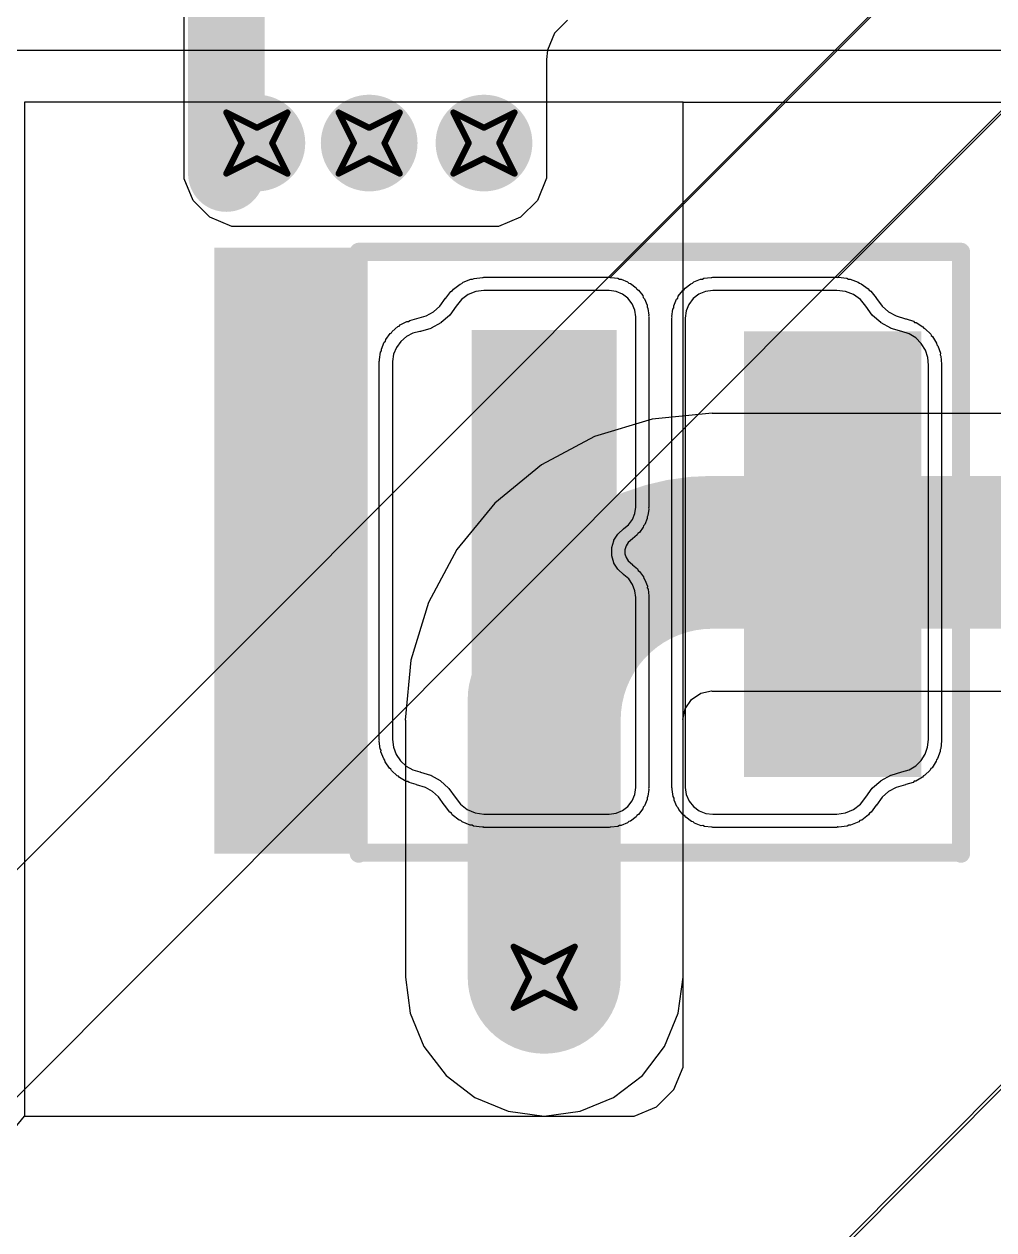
# Model space of a CAD drawing. Header units: inches. Extents: x 0 to 213, y 0 to 212.
# Drawn here: x 2.0688 to 2.3858, y 1.2032 to 1.5976 of the extents above; entities that cross this region are included whole.
import ezdxf

# ---------------------------------------------------------------- set-up
doc = ezdxf.new("R2010")
doc.units = ezdxf.units.IN
doc.header["$MEASUREMENT"] = 0
for name, color, linetype in [('Bottom Layer', 5, 'Continuous'), ('Bottom Solder', 6, 'Continuous'), ('Drill Drawing', 1, 'Continuous'), ('Top Layer', 1, 'Continuous'), ('Top Overlay', 2, 'Continuous'), ('Top Paste', 8, 'Continuous'), ('Top Solder', 216, 'Continuous'), ('Via Holes', 16, 'Continuous')]:
    doc.layers.add(name, color=color, linetype=linetype)

# ---------------------------------------------------------------- blocks, each defined once
blk = doc.blocks.new('5050_LED_51')
at = {"layer": 'Top Solder'}
blk.add_line((0.0156, -0.09023), (-210.62109, -211.48777), dxfattribs=at)
blk = doc.blocks.new('5050_LED_52')
at = {"layer": 'Top Solder'}
blk.add_line((0.0156, -0.09023), (-210.22739, -211.09407), dxfattribs=at)
blk = doc.blocks.new('5050_LED_53')
at = {"layer": 'Top Solder'}
for p in [(0.0156, -0.09023), (-0.05874, -0.09026)]:
    blk.add_line(p, (-210.62109, -211.09407), dxfattribs=at)
blk = doc.blocks.new('5050_LED_54')
at = {"layer": 'Top Layer'}
for points in [[(-0.08214, 0.06909), (-0.03214, 0.06909), (-0.03214, -0.06871), (-0.08214, -0.06871)], [(0.01746, 0.06871), (0.05683, 0.06871), (0.05683, -0.06909), (0.01746, -0.06909)]]:
    blk.add_hatch(color=1, dxfattribs=at).paths.add_polyline_path(points)
at = {"layer": 'Top Overlay'}
blk.add_hatch(color=2, dxfattribs=at).paths.add_polyline_path([(0.09776, -0.1), (0.145, -0.1), (0.145, 0.09818), (0.09776, 0.09818)])
at = {"layer": 'Top Paste'}
for points in [[(-0.08214, 0.06909), (-0.03214, 0.06909), (-0.03214, -0.06871), (-0.08214, -0.06871)], [(0.01746, 0.06871), (0.05683, 0.06871), (0.05683, -0.06909), (0.01746, -0.06909)]]:
    blk.add_hatch(color=8, dxfattribs=at).paths.add_polyline_path(points)
at = {"layer": 'Top Solder'}
for points in [[(-0.08614, 0.07309), (-0.02814, 0.07309), (-0.02814, -0.07271), (-0.08614, -0.07271)], [(0.01346, 0.07271), (0.06083, 0.07271), (0.06083, -0.07309), (0.01346, -0.07309)]]:
    blk.add_hatch(color=216, dxfattribs=at).paths.add_polyline_path(points)
at = {"layer": 'Top Layer'}
for p, q in [((-0.06399, 0.08376), (-0.06624, 0.08201)), ((-0.06135, 0.08486), (-0.06399, 0.08376)), ((-0.05853, 0.08524), (-0.06135, 0.08486)), ((-0.01798, 0.08524), (-0.05853, 0.08524)), ((-0.01568, 0.08499), (-0.01798, 0.08524)), ((-0.01351, 0.08415), (-0.01568, 0.08499)), ((-0.01166, 0.08279), (-0.01351, 0.08415)), ((0.01155, 0.08408), (0.00976, 0.08271)), ((0.01364, 0.08495), (0.01155, 0.08408)), ((0.01588, 0.08524), (0.01364, 0.08495)), ((0.05683, 0.08524), (0.01588, 0.08524)), ((0.05967, 0.08486), (0.05683, 0.08524)), ((0.0623, 0.08376), (0.05967, 0.08486)), ((0.06456, 0.08201), (0.0623, 0.08376)), ((-0.06797, 0.07973), (-0.07011, 0.0768)), ((-0.06624, 0.08201), (-0.06797, 0.07973)), ((-0.01021, 0.08098), (-0.01166, 0.08279)), ((-0.00927, 0.07887), (-0.01021, 0.08098)), ((0.00839, 0.08091), (0.00752, 0.07882)), ((0.00976, 0.08271), (0.00839, 0.08091)), ((0.06628, 0.07973), (0.06456, 0.08201)), ((0.06834, 0.07683), (0.06628, 0.07973)), ((-0.07022, 0.07668), (-0.0729, 0.07433)), ((-0.07019, 0.07668), (-0.07022, 0.07668)), ((-0.07017, 0.07673), (-0.07019, 0.07668)), ((-0.07011, 0.07677), (-0.07017, 0.07673)), ((-0.07011, 0.0768), (-0.07011, 0.07677)), ((-0.00891, 0.07658), (-0.00927, 0.07887)), ((-0.00891, -0.07696), (-0.00891, 0.07658)), ((0.00752, 0.07882), (0.00722, 0.07658)), ((0.00722, 0.07658), (0.00722, 0.01438)), ((0.06834, 0.0768), (0.06834, 0.07683)), ((0.06838, 0.07676), (0.06834, 0.0768)), ((0.06842, 0.07672), (0.06838, 0.07676)), ((0.06843, 0.07671), (0.06842, 0.07672)), ((0.071, 0.07438), (0.06843, 0.07671)), ((-0.07978, 0.07146), (-0.08214, 0.07072)), ((-0.07629, 0.07247), (-0.07978, 0.07146)), ((-0.07626, 0.07247), (-0.07629, 0.07247)), ((-0.07622, 0.0725), (-0.07626, 0.07247)), ((-0.07616, 0.07251), (-0.07622, 0.0725)), ((-0.07615, 0.07253), (-0.07616, 0.07251)), ((-0.07303, 0.07424), (-0.07615, 0.07253)), ((-0.07301, 0.07424), (-0.07303, 0.07424)), ((-0.07296, 0.07428), (-0.07301, 0.07424)), ((-0.0729, 0.07431), (-0.07296, 0.07428)), ((-0.0729, 0.07433), (-0.0729, 0.07431)), ((0.07101, 0.07435), (0.071, 0.07438)), ((0.07107, 0.07432), (0.07101, 0.07435)), ((0.07111, 0.07428), (0.07107, 0.07432)), ((0.07114, 0.07429), (0.07111, 0.07428)), ((0.07415, 0.07257), (0.07114, 0.07429)), ((0.07416, 0.07255), (0.07415, 0.07257)), ((0.07422, 0.07253), (0.07416, 0.07255)), ((0.07427, 0.0725), (0.07422, 0.07253)), ((0.0743, 0.07251), (0.07427, 0.0725)), ((0.07762, 0.07149), (0.0743, 0.07251)), ((0.0777, 0.07146), (0.07762, 0.07149)), ((0.07762, 0.07149), (0.07762, 0.07149)), ((0.07777, 0.07144), (0.0777, 0.07146)), ((0.08012, 0.07076), (0.07777, 0.07144)), ((0.07777, 0.07144), (0.07777, 0.07144)), ((-0.08604, 0.06772), (-0.08737, 0.06564)), ((-0.08428, 0.06945), (-0.08604, 0.06772)), ((-0.08214, 0.07072), (-0.08428, 0.06945)), ((0.08231, 0.06951), (0.08012, 0.07076)), ((0.08415, 0.0678), (0.08231, 0.06951)), ((0.08557, 0.0657), (0.08415, 0.0678)), ((-0.08819, 0.0633), (-0.08844, 0.06083)), ((-0.08737, 0.06564), (-0.08819, 0.0633)), ((0.08644, 0.06334), (0.08557, 0.0657)), ((0.08675, 0.06083), (0.08644, 0.06334)), ((-0.08844, 0.06083), (-0.08844, -0.06161)), ((0.08675, -0.06279), (0.08675, 0.06083)), ((0.00722, 0.01438), (0.00749, 0.0122)), ((0.00749, 0.0122), (0.00826, 0.01014)), ((0.00826, 0.01014), (0.0095, 0.00834)), ((0.0095, 0.00834), (0.01111, 0.00695)), ((0.01111, 0.00695), (0.01111, 0.00695)), ((0.01111, 0.00695), (0.01116, 0.0069)), ((0.01116, 0.0069), (0.01123, 0.00684)), ((0.01123, 0.00684), (0.01123, 0.00684)), ((0.01123, 0.00684), (0.01298, 0.00527)), ((0.01298, 0.00527), (0.013, 0.00527)), ((0.013, 0.00527), (0.01303, 0.00522)), ((0.01303, 0.00522), (0.01307, 0.00518)), ((0.01307, 0.00518), (0.01307, 0.00515)), ((0.01307, 0.00515), (0.01434, 0.00316)), ((0.01434, 0.00316), (0.01436, 0.00314)), ((0.01436, 0.00314), (0.01438, 0.00309)), ((0.01438, 0.00309), (0.0144, 0.00305)), ((0.0144, 0.00305), (0.01439, 0.00302)), ((0.01439, 0.00302), (0.01506, 0.00075)), ((0.01506, 0.00075), (0.01507, 0.00073)), ((0.01507, 0.00073), (0.01507, 0.00067)), ((0.01507, 0.00067), (0.01508, 0.00062)), ((0.01508, 0.00062), (0.01507, 0.0006)), ((0.01507, 0.0006), (0.01507, -0.00176)), ((0.01506, -0.00192), (0.01439, -0.00418)), ((0.01507, -0.0019), (0.01506, -0.00192)), ((0.01507, -0.00176), (0.01508, -0.00179)), ((0.01508, -0.00179), (0.01507, -0.00184)), ((0.01507, -0.00184), (0.01507, -0.0019)), ((0.01298, -0.00644), (0.01123, -0.00801)), ((0.013, -0.00643), (0.01298, -0.00644)), ((0.01303, -0.00639), (0.013, -0.00643)), ((0.01307, -0.00635), (0.01303, -0.00639)), ((0.01434, -0.00432), (0.01307, -0.00632)), ((0.01307, -0.00632), (0.01307, -0.00635)), ((0.01436, -0.00431), (0.01434, -0.00432)), ((0.01438, -0.00426), (0.01436, -0.00431)), ((0.0144, -0.00421), (0.01438, -0.00426)), ((0.01439, -0.00418), (0.0144, -0.00421)), ((0.0083, -0.01111), (0.00751, -0.01307)), ((0.00954, -0.00941), (0.0083, -0.01111)), ((0.0111, -0.00812), (0.00954, -0.00941)), ((0.01111, -0.00812), (0.0111, -0.00812)), ((0.01116, -0.00806), (0.01111, -0.00812)), ((0.01123, -0.00801), (0.01116, -0.00806)), ((0.01123, -0.00801), (0.01123, -0.00801)), ((0.00751, -0.01307), (0.00722, -0.01515)), ((0.00722, -0.01515), (0.00722, -0.07736)), ((-0.08844, -0.06161), (-0.08823, -0.06413)), ((0.08636, -0.06517), (0.08675, -0.06279)), ((-0.08823, -0.06413), (-0.08744, -0.06654)), ((-0.08744, -0.06654), (-0.08611, -0.06869)), ((0.08543, -0.0674), (0.08636, -0.06517)), ((-0.08611, -0.06869), (-0.08433, -0.07049)), ((-0.08433, -0.07049), (-0.08218, -0.07183)), ((0.08005, -0.07204), (0.08218, -0.07093)), ((0.08218, -0.07093), (0.08402, -0.06936)), ((0.08402, -0.06936), (0.08543, -0.0674)), ((-0.08218, -0.07183), (-0.07978, -0.07263)), ((-0.07978, -0.07263), (-0.07629, -0.07364)), ((-0.07629, -0.07364), (-0.07626, -0.07363)), ((-0.07626, -0.07363), (-0.07622, -0.07366)), ((-0.07622, -0.07366), (-0.07616, -0.07368)), ((-0.07616, -0.07368), (-0.07615, -0.0737)), ((-0.07615, -0.0737), (-0.07303, -0.07541)), ((0.07093, -0.07541), (0.07405, -0.0737)), ((0.07405, -0.0737), (0.07408, -0.07368)), ((0.07408, -0.07368), (0.07412, -0.07366)), ((0.07412, -0.07366), (0.07419, -0.07363)), ((0.07419, -0.07363), (0.0742, -0.07364)), ((0.0742, -0.07364), (0.07762, -0.07265)), ((0.07762, -0.07265), (0.0777, -0.07263)), ((0.07762, -0.07265), (0.07762, -0.07265)), ((0.0777, -0.07263), (0.07777, -0.07261)), ((0.07777, -0.07261), (0.08005, -0.07204)), ((0.07777, -0.07261), (0.07777, -0.07261)), ((-0.07303, -0.07541), (-0.07301, -0.07541)), ((-0.07301, -0.07541), (-0.07296, -0.07545)), ((-0.07296, -0.07545), (-0.0729, -0.07548)), ((-0.0729, -0.07548), (-0.0729, -0.0755)), ((-0.0729, -0.0755), (-0.07022, -0.07785)), ((-0.07022, -0.07785), (-0.07019, -0.07785)), ((-0.07019, -0.07785), (-0.07017, -0.0779)), ((-0.07017, -0.0779), (-0.07011, -0.07794)), ((-0.07011, -0.07794), (-0.07011, -0.07796)), ((-0.07011, -0.07796), (-0.06797, -0.0809)), ((-0.00923, -0.07931), (-0.00891, -0.07696)), ((0.00722, -0.07736), (0.00752, -0.0796)), ((0.06588, -0.0809), (0.06803, -0.07796)), ((0.06803, -0.07794), (0.06807, -0.0779)), ((0.06803, -0.07796), (0.06803, -0.07794)), ((0.06807, -0.0779), (0.06811, -0.07785)), ((0.06811, -0.07785), (0.06814, -0.07785)), ((0.06814, -0.07785), (0.07082, -0.0755)), ((0.07082, -0.07548), (0.07087, -0.07545)), ((0.07082, -0.0755), (0.07082, -0.07548)), ((0.07087, -0.07545), (0.07092, -0.07541)), ((0.07092, -0.07541), (0.07093, -0.07541)), ((-0.06797, -0.0809), (-0.0662, -0.08308)), ((-0.01157, -0.08336), (-0.01013, -0.08149)), ((-0.01013, -0.08149), (-0.00923, -0.07931)), ((0.00752, -0.0796), (0.00839, -0.08169)), ((0.00839, -0.08169), (0.00976, -0.08348)), ((0.06421, -0.08304), (0.06588, -0.0809)), ((-0.0662, -0.08308), (-0.06394, -0.08473)), ((-0.06394, -0.08473), (-0.06132, -0.08573)), ((-0.06132, -0.08573), (-0.05853, -0.08602)), ((-0.05853, -0.08602), (-0.05853, -0.08602)), ((-0.05853, -0.08602), (-0.01798, -0.08602)), ((-0.01798, -0.08602), (-0.01562, -0.08571)), ((-0.01562, -0.08571), (-0.01345, -0.0848)), ((-0.01345, -0.0848), (-0.01157, -0.08336)), ((0.00976, -0.08348), (0.01155, -0.08486)), ((0.01155, -0.08486), (0.01364, -0.08572)), ((0.01364, -0.08572), (0.01588, -0.08602)), ((0.01588, -0.08602), (0.01588, -0.08602)), ((0.01588, -0.08602), (0.05683, -0.08602)), ((0.05683, -0.08602), (0.05953, -0.08569)), ((0.05953, -0.08569), (0.06205, -0.08468)), ((0.06205, -0.08468), (0.06421, -0.08304))]:
    blk.add_line(p, q, dxfattribs=at)
at = {"layer": 'Top Overlay'}
for points in [[(-0.10057, 0.09818, 0.00296, 0.00296, 1), (-0.09761, 0.09818, 0.00296, 0.00296, 1)], [(-0.10026, 0.09786, 0.00296, 0.00296, 1), (-0.0973, 0.09786, 0.00296, 0.00296, 1)], [(0.09596, 0.09786, 0.00296, 0.00296, 1), (0.09892, 0.09786, 0.00296, 0.00296, 1)], [(0.09628, 0.09818, 0.00296, 0.00296, 1), (0.09924, 0.09818, 0.00296, 0.00296, 1)], [(-0.10057, -0.09867, 0.00296, 0.00296, 1), (-0.09761, -0.09867, 0.00296, 0.00296, 1)], [(-0.10057, -0.09867, 0.00296, 0.00296, 1), (-0.09761, -0.09867, 0.00296, 0.00296, 1)], [(0.09628, -0.09867, 0.00296, 0.00296, 1), (0.09924, -0.09867, 0.00296, 0.00296, 1)], [(0.09628, -0.09867, 0.00296, 0.00296, 1), (0.09924, -0.09867, 0.00296, 0.00296, 1)]]:
    blk.add_lwpolyline(points, format="xyseb", close=True, dxfattribs=at)
for points in [[(-0.09909, 0.09818, 0.00591, 0.00591, 0), (-0.09909, -0.09867, 0.00591, 0.00591, 0)], [(0.09744, 0.09786, 0.00591, 0.00591, 0), (-0.09878, 0.09786, 0.00591, 0.00591, 0)], [(0.09776, 0.09818, 0.00591, 0.00591, 0), (0.09776, -0.09867, 0.00591, 0.00591, 0)], [(0.09776, -0.09867, 0.00591, 0.00591, 0), (-0.09909, -0.09867, 0.00591, 0.00591, 0)]]:
    blk.add_lwpolyline(points, format="xyseb", dxfattribs=at)
at = {"layer": 'Top Solder'}
for p, q in [((-0.0689, 0.08543), (-0.06665, 0.08718)), ((-0.06665, 0.08718), (-0.06608, 0.08734)), ((-0.06608, 0.08734), (-0.06566, 0.08776)), ((-0.06566, 0.08776), (-0.06302, 0.08886)), ((-0.06302, 0.08886), (-0.06244, 0.08886)), ((-0.06244, 0.08886), (-0.06193, 0.08915)), ((-0.06193, 0.08915), (-0.0591, 0.08953)), ((-0.0591, 0.08953), (-0.05881, 0.08945)), ((-0.05881, 0.08945), (-0.05853, 0.08957)), ((-0.05853, 0.08957), (-0.01798, 0.08957)), ((-0.01798, 0.08957), (-0.01775, 0.08947)), ((-0.01775, 0.08947), (-0.01751, 0.08954)), ((-0.01751, 0.08954), (-0.01521, 0.08929)), ((-0.01521, 0.08929), (-0.01469, 0.08901)), ((-0.01469, 0.08901), (-0.01411, 0.08903)), ((-0.01411, 0.08903), (-0.01195, 0.08819)), ((-0.01195, 0.08819), (-0.01153, 0.08778)), ((-0.01153, 0.08778), (-0.01096, 0.08765)), ((-0.01096, 0.08765), (-0.0091, 0.08629)), ((0.00713, 0.08615), (0.00892, 0.08752)), ((0.00892, 0.08752), (0.00948, 0.08767)), ((0.00948, 0.08767), (0.00989, 0.08808)), ((0.00989, 0.08808), (0.01198, 0.08895)), ((0.01198, 0.08895), (0.01257, 0.08895)), ((0.01257, 0.08895), (0.01309, 0.08924)), ((0.01309, 0.08924), (0.01533, 0.08953)), ((0.01533, 0.08953), (0.01561, 0.08946)), ((0.01561, 0.08946), (0.01588, 0.08957)), ((0.01588, 0.08957), (0.05683, 0.08957)), ((0.05683, 0.08957), (0.05712, 0.08945)), ((0.05712, 0.08945), (0.05741, 0.08953)), ((0.05741, 0.08953), (0.06024, 0.08915)), ((0.06024, 0.08915), (0.06075, 0.08886)), ((0.06075, 0.08886), (0.06134, 0.08885)), ((0.06134, 0.08885), (0.06397, 0.08775)), ((0.06397, 0.08775), (0.06438, 0.08734)), ((0.06438, 0.08734), (0.06495, 0.08718)), ((0.06495, 0.08718), (0.06721, 0.08543)), ((-0.07142, 0.08235), (-0.06969, 0.08463)), ((-0.06969, 0.08463), (-0.06919, 0.08492)), ((-0.06919, 0.08492), (-0.0689, 0.08543)), ((-0.0091, 0.08629), (-0.00879, 0.08578)), ((-0.00879, 0.08578), (-0.00828, 0.0855)), ((-0.00828, 0.0855), (-0.00683, 0.08369)), ((-0.00683, 0.08369), (-0.00667, 0.08314)), ((-0.00667, 0.08314), (-0.00625, 0.08274)), ((0.00438, 0.08256), (0.0048, 0.08298)), ((0.0048, 0.08298), (0.00495, 0.08354)), ((0.00495, 0.08354), (0.00633, 0.08534)), ((0.00633, 0.08534), (0.00684, 0.08564)), ((0.00684, 0.08564), (0.00713, 0.08615)), ((0.06721, 0.08543), (0.0675, 0.08492)), ((0.0675, 0.08492), (0.068, 0.08463)), ((0.068, 0.08463), (0.06973, 0.08235)), ((-0.07545, 0.07785), (-0.07338, 0.07967)), ((-0.07338, 0.07967), (-0.07147, 0.08228)), ((-0.07147, 0.08228), (-0.07143, 0.08231)), ((-0.07143, 0.08231), (-0.07142, 0.08235)), ((-0.00625, 0.08274), (-0.00531, 0.08063)), ((-0.00531, 0.08063), (-0.00529, 0.08003)), ((-0.00529, 0.08003), (-0.00499, 0.07952)), ((-0.00499, 0.07952), (-0.00464, 0.07723)), ((0.00293, 0.07715), (0.00323, 0.07939)), ((0.00323, 0.07939), (0.00352, 0.07989)), ((0.00352, 0.08047), (0.00438, 0.08256)), ((0.00352, 0.07989), (0.00352, 0.08047)), ((0.06973, 0.08235), (0.06975, 0.08227)), ((0.06975, 0.08227), (0.06982, 0.08223)), ((0.06982, 0.08223), (0.07165, 0.07964)), ((0.07165, 0.07964), (0.07361, 0.07786)), ((-0.08344, 0.07485), (-0.08108, 0.07559)), ((-0.08108, 0.07559), (-0.08103, 0.07559)), ((-0.08103, 0.07559), (-0.08099, 0.07562)), ((-0.08099, 0.07562), (-0.07788, 0.07652)), ((-0.07788, 0.07652), (-0.07545, 0.07785)), ((-0.00464, 0.07723), (-0.00472, 0.0769)), ((-0.00472, 0.0769), (-0.00459, 0.07658)), ((-0.00459, 0.07658), (-0.00459, -0.07696)), ((0.0029, 0.07658), (0.00301, 0.07686)), ((0.0029, 0.01438), (0.0029, 0.07658)), ((0.00301, 0.07686), (0.00293, 0.07715)), ((0.07361, 0.07786), (0.07594, 0.07654)), ((0.07594, 0.07654), (0.0789, 0.07563)), ((0.0789, 0.07563), (0.07891, 0.07562)), ((0.07891, 0.07562), (0.07896, 0.0756)), ((0.07896, 0.0756), (0.07897, 0.0756)), ((0.07897, 0.0756), (0.07898, 0.0756)), ((0.07898, 0.0756), (0.08132, 0.07492)), ((-0.08907, 0.07082), (-0.0873, 0.07255)), ((-0.0873, 0.07255), (-0.08681, 0.07274)), ((-0.08681, 0.07274), (-0.08649, 0.07317)), ((-0.08649, 0.07317), (-0.08436, 0.07444)), ((-0.08436, 0.07444), (-0.08384, 0.07451)), ((-0.08384, 0.07451), (-0.08344, 0.07485)), ((0.08132, 0.07492), (0.08173, 0.07459)), ((0.08173, 0.07459), (0.08225, 0.07452)), ((0.08225, 0.07452), (0.08445, 0.07327)), ((0.08445, 0.07327), (0.08477, 0.07286)), ((0.08477, 0.07286), (0.08526, 0.07268)), ((0.08526, 0.07268), (0.0871, 0.07097)), ((-0.09228, 0.06473), (-0.09146, 0.06707)), ((-0.09146, 0.06707), (-0.09111, 0.06746)), ((-0.09111, 0.06746), (-0.09102, 0.06797)), ((-0.09102, 0.06797), (-0.08969, 0.07005)), ((-0.08969, 0.07005), (-0.08927, 0.07035)), ((-0.08927, 0.07035), (-0.08907, 0.07082)), ((0.0871, 0.07097), (0.08732, 0.0705)), ((0.08732, 0.0705), (0.08775, 0.07021)), ((0.08775, 0.07021), (0.08916, 0.06811)), ((0.08916, 0.06811), (0.08926, 0.0676)), ((0.08926, 0.0676), (0.08962, 0.06721)), ((0.08962, 0.06721), (0.0905, 0.06485)), ((-0.09275, 0.06127), (-0.0925, 0.06374)), ((-0.0925, 0.06374), (-0.09225, 0.0642)), ((-0.09225, 0.0642), (-0.09228, 0.06473)), ((0.0905, 0.06485), (0.09048, 0.06433)), ((0.09048, 0.06433), (0.09074, 0.06387)), ((0.09074, 0.06387), (0.09105, 0.06136)), ((-0.09277, 0.06083), (-0.09269, 0.06104)), ((-0.09277, -0.06161), (-0.09277, 0.06083)), ((-0.09269, 0.06104), (-0.09275, 0.06127)), ((0.09105, 0.06136), (0.09098, 0.06109)), ((0.09098, 0.06109), (0.09108, 0.06083)), ((0.09108, 0.06083), (0.09108, -0.06279)), ((0.003, 0.01413), (0.0029, 0.01438)), ((0.00293, 0.01387), (0.003, 0.01413)), ((0.00319, 0.01169), (0.00293, 0.01387)), ((0.00345, 0.01122), (0.00319, 0.01169)), ((0.00343, 0.01068), (0.00345, 0.01122)), ((0.0042, 0.00862), (0.00343, 0.01068)), ((0.00458, 0.00822), (0.0042, 0.00862)), ((0.0047, 0.00767), (0.00458, 0.00822)), ((0.00595, 0.00587), (0.0047, 0.00767)), ((0.00642, 0.00557), (0.00595, 0.00587)), ((0.00667, 0.00507), (0.00642, 0.00557)), ((0.00827, 0.00368), (0.00667, 0.00507)), ((0.00831, 0.00367), (0.00827, 0.00368)), ((0.00833, 0.00362), (0.00831, 0.00367)), ((0.00969, 0.0024), (0.00833, 0.00362)), ((0.01038, 0.00131), (0.00969, 0.0024)), ((0.01075, 0.00006), (0.01038, 0.00131)), ((0.01075, -0.00123), (0.01075, 0.00006)), ((0.00833, -0.00479), (0.00969, -0.00357)), ((0.00969, -0.00357), (0.01038, -0.00247)), ((0.01038, -0.00247), (0.01075, -0.00123)), ((0.00481, -0.00856), (0.00605, -0.00686)), ((0.00605, -0.00686), (0.00652, -0.00657)), ((0.00652, -0.00657), (0.00678, -0.00608)), ((0.00678, -0.00608), (0.00833, -0.00479)), ((0.00833, -0.00479), (0.00833, -0.00479)), ((0.00833, -0.00479), (0.00833, -0.00479)), ((0.0035, -0.01145), (0.00429, -0.00949)), ((0.0035, -0.012), (0.0035, -0.01145)), ((0.00429, -0.00949), (0.00468, -0.0091)), ((0.00468, -0.0091), (0.00481, -0.00856)), ((0.0029, -0.01515), (0.00302, -0.01486)), ((0.0029, -0.07736), (0.0029, -0.01515)), ((0.00294, -0.01455), (0.00323, -0.01247)), ((0.00302, -0.01486), (0.00294, -0.01455)), ((0.00323, -0.01247), (0.0035, -0.012)), ((-0.0927, -0.06179), (-0.09277, -0.06161)), ((-0.09276, -0.06197), (-0.0927, -0.06179)), ((-0.09255, -0.06449), (-0.09276, -0.06197)), ((0.09108, -0.06279), (0.09094, -0.06313)), ((-0.09231, -0.06496), (-0.09255, -0.06449)), ((-0.09235, -0.06548), (-0.09231, -0.06496)), ((-0.09156, -0.06789), (-0.09235, -0.06548)), ((0.09036, -0.06684), (0.08943, -0.06907)), ((0.09064, -0.06587), (0.09036, -0.06631)), ((0.09036, -0.06631), (0.09036, -0.06684)), ((0.09103, -0.06349), (0.09064, -0.06587)), ((0.09094, -0.06313), (0.09103, -0.06349)), ((-0.09121, -0.06829), (-0.09156, -0.06789)), ((-0.09113, -0.06882), (-0.09121, -0.06829)), ((-0.0898, -0.07097), (-0.09113, -0.06882)), ((-0.08939, -0.07126), (-0.0898, -0.07097)), ((0.08894, -0.06994), (0.08752, -0.0719)), ((0.08906, -0.06943), (0.08894, -0.06994)), ((0.08943, -0.06907), (0.08906, -0.06943)), ((-0.08919, -0.07173), (-0.08939, -0.07126)), ((-0.08741, -0.07353), (-0.08919, -0.07173)), ((-0.08693, -0.07374), (-0.08741, -0.07353)), ((-0.08663, -0.07416), (-0.08693, -0.07374)), ((-0.08448, -0.0755), (-0.08663, -0.07416)), ((0.08418, -0.07477), (0.08204, -0.07588)), ((0.08451, -0.07438), (0.08418, -0.07477)), ((0.085, -0.07422), (0.08451, -0.07438)), ((0.08683, -0.07265), (0.085, -0.07422)), ((0.08707, -0.07218), (0.08683, -0.07265)), ((0.08752, -0.0719), (0.08707, -0.07218)), ((-0.08395, -0.07559), (-0.08448, -0.0755)), ((-0.08355, -0.07594), (-0.08395, -0.07559)), ((-0.08115, -0.07674), (-0.08355, -0.07594)), ((-0.08106, -0.07673), (-0.08115, -0.07674)), ((-0.08099, -0.07679), (-0.08106, -0.07673)), ((-0.07788, -0.07769), (-0.08099, -0.07679)), ((-0.07545, -0.07902), (-0.07788, -0.07769)), ((-0.00462, -0.07753), (-0.00493, -0.07988)), ((-0.00459, -0.07696), (-0.0047, -0.07724)), ((-0.0047, -0.07724), (-0.00462, -0.07753)), ((0.00301, -0.07764), (0.0029, -0.07736)), ((0.00293, -0.07793), (0.00301, -0.07764)), ((0.00323, -0.08017), (0.00293, -0.07793)), ((0.07578, -0.07769), (0.07339, -0.079)), ((0.07882, -0.07681), (0.07578, -0.07769)), ((0.07883, -0.07681), (0.07882, -0.07681)), ((0.0811, -0.07624), (0.07883, -0.07681)), ((0.07883, -0.07681), (0.07883, -0.07681)), ((0.07883, -0.07681), (0.07883, -0.07681)), ((0.07883, -0.07681), (0.07883, -0.07681)), ((0.08152, -0.07593), (0.0811, -0.07624)), ((0.08204, -0.07588), (0.08152, -0.07593)), ((-0.07336, -0.08086), (-0.07545, -0.07902)), ((-0.07148, -0.08345), (-0.07336, -0.08086)), ((-0.00522, -0.08096), (-0.00612, -0.08314)), ((-0.00493, -0.07988), (-0.00522, -0.08038)), ((-0.00522, -0.08038), (-0.00522, -0.08096)), ((0.00352, -0.08067), (0.00323, -0.08017)), ((0.00352, -0.08125), (0.00352, -0.08067)), ((0.00438, -0.08334), (0.00352, -0.08125)), ((0.07129, -0.08084), (0.06938, -0.08346)), ((0.07339, -0.079), (0.07129, -0.08084)), ((-0.07137, -0.08351), (-0.07148, -0.08345)), ((-0.07134, -0.08363), (-0.07137, -0.08351)), ((-0.06957, -0.08581), (-0.07134, -0.08363)), ((-0.06905, -0.08609), (-0.06957, -0.08581)), ((-0.06875, -0.08658), (-0.06905, -0.08609)), ((-0.06648, -0.08823), (-0.06875, -0.08658)), ((-0.00864, -0.08629), (-0.00893, -0.0868)), ((-0.00813, -0.086), (-0.00864, -0.08629)), ((-0.00669, -0.08413), (-0.00813, -0.086)), ((-0.00654, -0.08356), (-0.00669, -0.08413)), ((-0.00612, -0.08314), (-0.00654, -0.08356)), ((0.0048, -0.08376), (0.00438, -0.08334)), ((0.00496, -0.08433), (0.0048, -0.08376)), ((0.00634, -0.08612), (0.00496, -0.08433)), ((0.00683, -0.08641), (0.00634, -0.08612)), ((0.00712, -0.08691), (0.00683, -0.08641)), ((0.06683, -0.08649), (0.06466, -0.08813)), ((0.06712, -0.08599), (0.06683, -0.08649)), ((0.06763, -0.0857), (0.06712, -0.08599)), ((0.0693, -0.08356), (0.06763, -0.0857)), ((0.06932, -0.08349), (0.0693, -0.08356)), ((0.06938, -0.08346), (0.06932, -0.08349)), ((0.0156, -0.09023), (-210.22739, -210.70036)), ((-0.05874, -0.09026), (-210.22739, -210.70036)), ((-0.06591, -0.08837), (-0.06648, -0.08823)), ((-0.06548, -0.08878), (-0.06591, -0.08837)), ((-0.06286, -0.08977), (-0.06548, -0.08878)), ((-0.06228, -0.08976), (-0.06286, -0.08977)), ((-0.06176, -0.09004), (-0.06228, -0.08976)), ((-0.05897, -0.09033), (-0.06176, -0.09004)), ((-0.05874, -0.09026), (-0.05897, -0.09033)), ((-0.05853, -0.09035), (-0.05874, -0.09026)), ((-0.01798, -0.09035), (-0.05853, -0.09035)), ((-0.0177, -0.09023), (-0.01798, -0.09035)), ((-0.01741, -0.09031), (-0.0177, -0.09023)), ((-0.01506, -0.09), (-0.01741, -0.09031)), ((-0.01455, -0.08971), (-0.01506, -0.09)), ((-0.01396, -0.08971), (-0.01455, -0.08971)), ((-0.01178, -0.0888), (-0.01396, -0.08971)), ((-0.01137, -0.08839), (-0.01178, -0.0888)), ((-0.01081, -0.08824), (-0.01137, -0.08839)), ((-0.00893, -0.0868), (-0.01081, -0.08824)), ((0.00891, -0.08829), (0.00712, -0.08691)), ((0.00949, -0.08844), (0.00891, -0.08829)), ((0.00991, -0.08886), (0.00949, -0.08844)), ((0.012, -0.08972), (0.00991, -0.08886)), ((0.01257, -0.08972), (0.012, -0.08972)), ((0.01307, -0.09001), (0.01257, -0.08972)), ((0.01531, -0.09031), (0.01307, -0.09001)), ((0.0156, -0.09023), (0.01531, -0.09031)), ((0.01588, -0.09035), (0.0156, -0.09023)), ((0.05683, -0.09035), (0.01588, -0.09035)), ((0.05709, -0.09024), (0.05683, -0.09035)), ((0.05736, -0.09032), (0.05709, -0.09024)), ((0.06005, -0.08999), (0.05736, -0.09032)), ((0.06056, -0.0897), (0.06005, -0.08999)), ((0.06114, -0.08971), (0.06056, -0.0897)), ((0.06366, -0.0887), (0.06114, -0.08971)), ((0.06408, -0.08828), (0.06366, -0.0887)), ((0.06466, -0.08813), (0.06408, -0.08828))]:
    blk.add_line(p, q, dxfattribs=at)

msp = doc.modelspace()

# ---------------------------------------------------------------- hatches: boundary and pattern name
at = {"layer": 'Bottom Layer'}
h = msp.add_hatch(color=5, dxfattribs=at)
edge = h.paths.add_edge_path()
edge.add_arc((2.14491, 1.55869), 0.01181, 0, 360)
h = msp.add_hatch(color=5, dxfattribs=at)
edge = h.paths.add_edge_path()
edge.add_arc((2.18162, 1.55869), 0.01181, 0, 360)
h = msp.add_hatch(color=5, dxfattribs=at)
edge = h.paths.add_edge_path()
edge.add_arc((2.21915, 1.55869), 0.01181, 0, 360)
h = msp.add_hatch(color=5, dxfattribs=at)
edge = h.paths.add_edge_path()
edge.add_arc((2.23883, 1.28585), 0.01181, 0, 360)
at = {"layer": 'Bottom Solder'}
h = msp.add_hatch(color=6, dxfattribs=at)
edge = h.paths.add_edge_path()
edge.add_arc((2.14491, 1.55869), 0.01581, 0, 360)
h = msp.add_hatch(color=6, dxfattribs=at)
edge = h.paths.add_edge_path()
edge.add_arc((2.18162, 1.55869), 0.01581, 0, 360)
h = msp.add_hatch(color=6, dxfattribs=at)
edge = h.paths.add_edge_path()
edge.add_arc((2.21915, 1.55869), 0.01581, 0, 360)
h = msp.add_hatch(color=6, dxfattribs=at)
edge = h.paths.add_edge_path()
edge.add_arc((2.23883, 1.28585), 0.01581, 0, 360)
at = {"layer": 'Top Layer'}
h = msp.add_hatch(color=1, dxfattribs=at)
edge = h.paths.add_edge_path()
edge.add_arc((2.14491, 1.55869), 0.01181, 0, 360)
h = msp.add_hatch(color=1, dxfattribs=at)
edge = h.paths.add_edge_path()
edge.add_arc((2.18162, 1.55869), 0.01181, 0, 360)
h = msp.add_hatch(color=1, dxfattribs=at)
edge = h.paths.add_edge_path()
edge.add_arc((2.21915, 1.55869), 0.01181, 0, 360)
h = msp.add_hatch(color=1, dxfattribs=at)
edge = h.paths.add_edge_path()
edge.add_arc((2.23883, 1.28585), 0.01181, 0, 360)
at = {"layer": 'Top Solder'}
h = msp.add_hatch(color=216, dxfattribs=at)
edge = h.paths.add_edge_path()
edge.add_arc((2.14491, 1.55869), 0.01581, 0, 360)
h = msp.add_hatch(color=216, dxfattribs=at)
edge = h.paths.add_edge_path()
edge.add_arc((2.18162, 1.55869), 0.01581, 0, 360)
h = msp.add_hatch(color=216, dxfattribs=at)
edge = h.paths.add_edge_path()
edge.add_arc((2.21915, 1.55869), 0.01581, 0, 360)
h = msp.add_hatch(color=216, dxfattribs=at)
edge = h.paths.add_edge_path()
edge.add_arc((2.23883, 1.28585), 0.01581, 0, 360)
at = {"layer": 'Via Holes'}
h = msp.add_hatch(color=7, dxfattribs=at)
edge = h.paths.add_edge_path()
edge.add_arc((2.14491, 1.55869), 0.00591, 0, 360)
h = msp.add_hatch(color=7, dxfattribs=at)
edge = h.paths.add_edge_path()
edge.add_arc((2.18162, 1.55869), 0.00591, 0, 360)
h = msp.add_hatch(color=7, dxfattribs=at)
edge = h.paths.add_edge_path()
edge.add_arc((2.21915, 1.55869), 0.00591, 0, 360)
h = msp.add_hatch(color=7, dxfattribs=at)
edge = h.paths.add_edge_path()
edge.add_arc((2.23883, 1.28585), 0.00591, 0, 360)

# ---------------------------------------------------------------- linework, layer by layer
at = {"layer": 'Bottom Layer'}
for p, q in [((1.96437, 1.58912), (2.7917, 1.58912)), ((2.27412, 1.4684), (2.25529, 1.46269)), ((2.29369, 1.47032), (2.27412, 1.4684)), ((2.29369, 1.47023), (2.29369, 1.47032)), ((2.56896, 1.47023), (2.29369, 1.47023)), ((2.25529, 1.46269), (2.23794, 1.45341)), ((2.23794, 1.45341), (2.22274, 1.44093)), ((2.22274, 1.44093), (2.21026, 1.42573)), ((2.21026, 1.42573), (2.20099, 1.40838)), ((2.20099, 1.40838), (2.19528, 1.38956)), ((2.19528, 1.38956), (2.19335, 1.36998)), ((2.28487, 1.37363), (2.28694, 1.37673)), ((2.28694, 1.37673), (2.29004, 1.3788)), ((2.29004, 1.3788), (2.29347, 1.37948)), ((2.29347, 1.37948), (2.29369, 1.37945)), ((2.29369, 1.37945), (2.59942, 1.37945)), ((2.28419, 1.3702), (2.28487, 1.37363)), ((2.19335, 1.36998), (2.19344, 1.36998)), ((2.19344, 1.36998), (2.19344, 1.28585)), ((2.28422, 1.36998), (2.28419, 1.3702)), ((2.28422, 1.28585), (2.28422, 1.36998)), ((2.19344, 1.28585), (2.19499, 1.2741)), ((2.28267, 1.2741), (2.28422, 1.28585)), ((2.19499, 1.2741), (2.19952, 1.26316)), ((2.27814, 1.26316), (2.28267, 1.2741)), ((2.19952, 1.26316), (2.20674, 1.25376)), ((2.27093, 1.25376), (2.27814, 1.26316)), ((2.20674, 1.25376), (2.21614, 1.24654)), ((2.26153, 1.24654), (2.27093, 1.25376)), ((2.21614, 1.24654), (2.22708, 1.24201)), ((2.25058, 1.24201), (2.26153, 1.24654)), ((2.22708, 1.24201), (2.23883, 1.24046)), ((2.23883, 1.24046), (2.25058, 1.24201))]:
    msp.add_line(p, q, dxfattribs=at)
for points in [[(2.23883, 1.36998, 0.05, 0.05, -0.414214), (2.29369, 1.42484, 0.05, 0.05, 0)], [(2.29369, 1.42484, 0.05, 0.05, 0), (2.62438, 1.42484, 0.05, 0.05, 0)], [(2.23883, 1.28585, 0.05, 0.05, 0), (2.23883, 1.36998, 0.05, 0.05, 0)]]:
    msp.add_lwpolyline(points, format="xyseb", dxfattribs=at)
for points in [[(2.28119, 1.42484, 0.025, 0.025, 1), (2.30619, 1.42484, 0.025, 0.025, 1)], [(2.28119, 1.42484, 0.025, 0.025, 1), (2.30619, 1.42484, 0.025, 0.025, 1)], [(2.22633, 1.36998, 0.025, 0.025, 1), (2.25133, 1.36998, 0.025, 0.025, 1)], [(2.22633, 1.36998, 0.025, 0.025, 1), (2.25133, 1.36998, 0.025, 0.025, 1)], [(2.22633, 1.28585, 0.025, 0.025, 1), (2.25133, 1.28585, 0.025, 0.025, 1)]]:
    msp.add_lwpolyline(points, format="xyseb", close=True, dxfattribs=at)
at = {"layer": 'Drill Drawing'}
for points in [[(2.13491, 1.56869, 0.002, 0.002, 0), (2.14491, 1.56369, 0.002, 0.002, 0)], [(2.13491, 1.56869, 0.002, 0.002, 0), (2.13991, 1.55869, 0.002, 0.002, 0)], [(2.14491, 1.56369, 0.002, 0.002, 0), (2.15491, 1.56869, 0.002, 0.002, 0)], [(2.14991, 1.55869, 0.002, 0.002, 0), (2.15491, 1.56869, 0.002, 0.002, 0)], [(2.17162, 1.56869, 0.002, 0.002, 0), (2.18162, 1.56369, 0.002, 0.002, 0)], [(2.17162, 1.56869, 0.002, 0.002, 0), (2.17662, 1.55869, 0.002, 0.002, 0)], [(2.18162, 1.56369, 0.002, 0.002, 0), (2.19162, 1.56869, 0.002, 0.002, 0)], [(2.18662, 1.55869, 0.002, 0.002, 0), (2.19162, 1.56869, 0.002, 0.002, 0)], [(2.20915, 1.56869, 0.002, 0.002, 0), (2.21915, 1.56369, 0.002, 0.002, 0)], [(2.20915, 1.56869, 0.002, 0.002, 0), (2.21415, 1.55869, 0.002, 0.002, 0)], [(2.21915, 1.56369, 0.002, 0.002, 0), (2.22915, 1.56869, 0.002, 0.002, 0)], [(2.22415, 1.55869, 0.002, 0.002, 0), (2.22915, 1.56869, 0.002, 0.002, 0)], [(2.13491, 1.54869, 0.002, 0.002, 0), (2.13991, 1.55869, 0.002, 0.002, 0)], [(2.14991, 1.55869, 0.002, 0.002, 0), (2.15491, 1.54869, 0.002, 0.002, 0)], [(2.17162, 1.54869, 0.002, 0.002, 0), (2.17662, 1.55869, 0.002, 0.002, 0)], [(2.18662, 1.55869, 0.002, 0.002, 0), (2.19162, 1.54869, 0.002, 0.002, 0)], [(2.20915, 1.54869, 0.002, 0.002, 0), (2.21415, 1.55869, 0.002, 0.002, 0)], [(2.22415, 1.55869, 0.002, 0.002, 0), (2.22915, 1.54869, 0.002, 0.002, 0)], [(2.13491, 1.54869, 0.002, 0.002, 0), (2.14491, 1.55369, 0.002, 0.002, 0)], [(2.14491, 1.55369, 0.002, 0.002, 0), (2.15491, 1.54869, 0.002, 0.002, 0)], [(2.17162, 1.54869, 0.002, 0.002, 0), (2.18162, 1.55369, 0.002, 0.002, 0)], [(2.18162, 1.55369, 0.002, 0.002, 0), (2.19162, 1.54869, 0.002, 0.002, 0)], [(2.20915, 1.54869, 0.002, 0.002, 0), (2.21915, 1.55369, 0.002, 0.002, 0)], [(2.21915, 1.55369, 0.002, 0.002, 0), (2.22915, 1.54869, 0.002, 0.002, 0)], [(2.22883, 1.29585, 0.002, 0.002, 0), (2.23883, 1.29085, 0.002, 0.002, 0)], [(2.22883, 1.29585, 0.002, 0.002, 0), (2.23383, 1.28585, 0.002, 0.002, 0)], [(2.23883, 1.29085, 0.002, 0.002, 0), (2.24883, 1.29585, 0.002, 0.002, 0)], [(2.24383, 1.28585, 0.002, 0.002, 0), (2.24883, 1.29585, 0.002, 0.002, 0)], [(2.22883, 1.27585, 0.002, 0.002, 0), (2.23383, 1.28585, 0.002, 0.002, 0)], [(2.24383, 1.28585, 0.002, 0.002, 0), (2.24883, 1.27585, 0.002, 0.002, 0)], [(2.22883, 1.27585, 0.002, 0.002, 0), (2.23883, 1.28085, 0.002, 0.002, 0)], [(2.23883, 1.28085, 0.002, 0.002, 0), (2.24883, 1.27585, 0.002, 0.002, 0)]]:
    msp.add_lwpolyline(points, format="xyseb", dxfattribs=at)
for points in [[(2.13441, 1.56869, 0.001, 0.001, 1), (2.13541, 1.56869, 0.001, 0.001, 1)], [(2.13441, 1.56869, 0.001, 0.001, 1), (2.13541, 1.56869, 0.001, 0.001, 1)], [(2.15441, 1.56869, 0.001, 0.001, 1), (2.15541, 1.56869, 0.001, 0.001, 1)], [(2.15441, 1.56869, 0.001, 0.001, 1), (2.15541, 1.56869, 0.001, 0.001, 1)], [(2.17112, 1.56869, 0.001, 0.001, 1), (2.17212, 1.56869, 0.001, 0.001, 1)], [(2.17112, 1.56869, 0.001, 0.001, 1), (2.17212, 1.56869, 0.001, 0.001, 1)], [(2.19112, 1.56869, 0.001, 0.001, 1), (2.19212, 1.56869, 0.001, 0.001, 1)], [(2.19112, 1.56869, 0.001, 0.001, 1), (2.19212, 1.56869, 0.001, 0.001, 1)], [(2.20865, 1.56869, 0.001, 0.001, 1), (2.20965, 1.56869, 0.001, 0.001, 1)], [(2.20865, 1.56869, 0.001, 0.001, 1), (2.20965, 1.56869, 0.001, 0.001, 1)], [(2.22865, 1.56869, 0.001, 0.001, 1), (2.22965, 1.56869, 0.001, 0.001, 1)], [(2.22865, 1.56869, 0.001, 0.001, 1), (2.22965, 1.56869, 0.001, 0.001, 1)], [(2.14441, 1.56369, 0.001, 0.001, 1), (2.14541, 1.56369, 0.001, 0.001, 1)], [(2.14441, 1.56369, 0.001, 0.001, 1), (2.14541, 1.56369, 0.001, 0.001, 1)], [(2.18112, 1.56369, 0.001, 0.001, 1), (2.18212, 1.56369, 0.001, 0.001, 1)], [(2.18112, 1.56369, 0.001, 0.001, 1), (2.18212, 1.56369, 0.001, 0.001, 1)], [(2.21865, 1.56369, 0.001, 0.001, 1), (2.21965, 1.56369, 0.001, 0.001, 1)], [(2.21865, 1.56369, 0.001, 0.001, 1), (2.21965, 1.56369, 0.001, 0.001, 1)], [(2.13941, 1.55869, 0.001, 0.001, 1), (2.14041, 1.55869, 0.001, 0.001, 1)], [(2.13941, 1.55869, 0.001, 0.001, 1), (2.14041, 1.55869, 0.001, 0.001, 1)], [(2.14941, 1.55869, 0.001, 0.001, 1), (2.15041, 1.55869, 0.001, 0.001, 1)], [(2.14941, 1.55869, 0.001, 0.001, 1), (2.15041, 1.55869, 0.001, 0.001, 1)], [(2.17612, 1.55869, 0.001, 0.001, 1), (2.17712, 1.55869, 0.001, 0.001, 1)], [(2.17612, 1.55869, 0.001, 0.001, 1), (2.17712, 1.55869, 0.001, 0.001, 1)], [(2.18612, 1.55869, 0.001, 0.001, 1), (2.18712, 1.55869, 0.001, 0.001, 1)], [(2.18612, 1.55869, 0.001, 0.001, 1), (2.18712, 1.55869, 0.001, 0.001, 1)], [(2.21365, 1.55869, 0.001, 0.001, 1), (2.21465, 1.55869, 0.001, 0.001, 1)], [(2.21365, 1.55869, 0.001, 0.001, 1), (2.21465, 1.55869, 0.001, 0.001, 1)], [(2.22365, 1.55869, 0.001, 0.001, 1), (2.22465, 1.55869, 0.001, 0.001, 1)], [(2.22365, 1.55869, 0.001, 0.001, 1), (2.22465, 1.55869, 0.001, 0.001, 1)], [(2.14441, 1.55369, 0.001, 0.001, 1), (2.14541, 1.55369, 0.001, 0.001, 1)], [(2.14441, 1.55369, 0.001, 0.001, 1), (2.14541, 1.55369, 0.001, 0.001, 1)], [(2.18112, 1.55369, 0.001, 0.001, 1), (2.18212, 1.55369, 0.001, 0.001, 1)], [(2.18112, 1.55369, 0.001, 0.001, 1), (2.18212, 1.55369, 0.001, 0.001, 1)], [(2.21865, 1.55369, 0.001, 0.001, 1), (2.21965, 1.55369, 0.001, 0.001, 1)], [(2.21865, 1.55369, 0.001, 0.001, 1), (2.21965, 1.55369, 0.001, 0.001, 1)], [(2.13441, 1.54869, 0.001, 0.001, 1), (2.13541, 1.54869, 0.001, 0.001, 1)], [(2.13441, 1.54869, 0.001, 0.001, 1), (2.13541, 1.54869, 0.001, 0.001, 1)], [(2.15441, 1.54869, 0.001, 0.001, 1), (2.15541, 1.54869, 0.001, 0.001, 1)], [(2.15441, 1.54869, 0.001, 0.001, 1), (2.15541, 1.54869, 0.001, 0.001, 1)], [(2.17112, 1.54869, 0.001, 0.001, 1), (2.17212, 1.54869, 0.001, 0.001, 1)], [(2.17112, 1.54869, 0.001, 0.001, 1), (2.17212, 1.54869, 0.001, 0.001, 1)], [(2.19112, 1.54869, 0.001, 0.001, 1), (2.19212, 1.54869, 0.001, 0.001, 1)], [(2.19112, 1.54869, 0.001, 0.001, 1), (2.19212, 1.54869, 0.001, 0.001, 1)], [(2.20865, 1.54869, 0.001, 0.001, 1), (2.20965, 1.54869, 0.001, 0.001, 1)], [(2.20865, 1.54869, 0.001, 0.001, 1), (2.20965, 1.54869, 0.001, 0.001, 1)], [(2.22865, 1.54869, 0.001, 0.001, 1), (2.22965, 1.54869, 0.001, 0.001, 1)], [(2.22865, 1.54869, 0.001, 0.001, 1), (2.22965, 1.54869, 0.001, 0.001, 1)], [(2.22833, 1.29585, 0.001, 0.001, 1), (2.22933, 1.29585, 0.001, 0.001, 1)], [(2.22833, 1.29585, 0.001, 0.001, 1), (2.22933, 1.29585, 0.001, 0.001, 1)], [(2.24833, 1.29585, 0.001, 0.001, 1), (2.24933, 1.29585, 0.001, 0.001, 1)], [(2.24833, 1.29585, 0.001, 0.001, 1), (2.24933, 1.29585, 0.001, 0.001, 1)], [(2.23833, 1.29085, 0.001, 0.001, 1), (2.23933, 1.29085, 0.001, 0.001, 1)], [(2.23833, 1.29085, 0.001, 0.001, 1), (2.23933, 1.29085, 0.001, 0.001, 1)], [(2.23333, 1.28585, 0.001, 0.001, 1), (2.23433, 1.28585, 0.001, 0.001, 1)], [(2.23333, 1.28585, 0.001, 0.001, 1), (2.23433, 1.28585, 0.001, 0.001, 1)], [(2.24333, 1.28585, 0.001, 0.001, 1), (2.24433, 1.28585, 0.001, 0.001, 1)], [(2.24333, 1.28585, 0.001, 0.001, 1), (2.24433, 1.28585, 0.001, 0.001, 1)], [(2.23833, 1.28085, 0.001, 0.001, 1), (2.23933, 1.28085, 0.001, 0.001, 1)], [(2.23833, 1.28085, 0.001, 0.001, 1), (2.23933, 1.28085, 0.001, 0.001, 1)], [(2.22833, 1.27585, 0.001, 0.001, 1), (2.22933, 1.27585, 0.001, 0.001, 1)], [(2.22833, 1.27585, 0.001, 0.001, 1), (2.22933, 1.27585, 0.001, 0.001, 1)], [(2.24833, 1.27585, 0.001, 0.001, 1), (2.24933, 1.27585, 0.001, 0.001, 1)], [(2.24833, 1.27585, 0.001, 0.001, 1), (2.24933, 1.27585, 0.001, 0.001, 1)]]:
    msp.add_lwpolyline(points, format="xyseb", close=True, dxfattribs=at)
at = {"layer": 'Top Layer'}
for p, q in [((2.12113, 1.55086), (2.12113, 1.75109)), ((2.24645, 1.59886), (2.24221, 1.59461)), ((2.24221, 1.59461), (2.23991, 1.58907)), ((2.23991, 1.58907), (2.23962, 1.58607)), ((2.23962, 1.58607), (2.23962, 1.58607)), ((2.23962, 1.58607), (2.23962, 1.55107)), ((2.28425, 1.57202), (2.06898, 1.57202)), ((2.06898, 1.57202), (2.06898, 1.24046)), ((2.28425, 1.26046), (2.28425, 1.57202)), ((2.28425, 1.26046), (2.28425, 1.57202)), ((2.28425, 1.57202), (2.57485, 1.57202)), ((2.12113, 1.547), (2.12113, 1.55086)), ((2.12113, 1.55086), (2.12113, 1.55086)), ((2.23962, 1.55107), (2.23962, 1.54716)), ((2.12409, 1.53987), (2.12113, 1.547)), ((2.23962, 1.54716), (2.23663, 1.53995)), ((2.12955, 1.53441), (2.12409, 1.53987)), ((2.23663, 1.53995), (2.23111, 1.53444)), ((2.13668, 1.53145), (2.12955, 1.53441)), ((2.23111, 1.53444), (2.2239, 1.53145)), ((2.14054, 1.53145), (2.13668, 1.53145)), ((2.22, 1.53145), (2.14054, 1.53145)), ((2.2239, 1.53145), (2.22, 1.53145)), ((2.22, 1.53145), (2.22, 1.53145)), ((2.28425, 1.25649), (2.28425, 1.26046)), ((2.28425, 1.26046), (2.28425, 1.26046)), ((2.28425, 1.25649), (2.28425, 1.26046)), ((2.28121, 1.24913), (2.28425, 1.25649)), ((2.28121, 1.24913), (2.28425, 1.25649)), ((2.27558, 1.24351), (2.28121, 1.24913)), ((2.27558, 1.24351), (2.28121, 1.24913)), ((2.26823, 1.24046), (2.27558, 1.24351)), ((2.26823, 1.24046), (2.27558, 1.24351)), ((2.06445, 1.23495), (2.06898, 1.24046)), ((2.06898, 1.24046), (2.26425, 1.24046)), ((2.06898, 1.24046), (2.26823, 1.24046)), ((2.26425, 1.24046), (2.26823, 1.24046))]:
    msp.add_line(p, q, dxfattribs=at)
for points in [[(2.13491, 1.54869, 0.025, 0.025, 0), (2.13491, 1.7255, 0.025, 0.025, 0)], [(2.23883, 1.28585, 0.05, 0.05, 0), (2.23883, 1.37686, 0.05, 0.05, 0)]]:
    msp.add_lwpolyline(points, format="xyseb", dxfattribs=at)
for points in [[(2.12866, 1.54869, 0.0125, 0.0125, 1), (2.14116, 1.54869, 0.0125, 0.0125, 1)], [(2.22633, 1.37686, 0.025, 0.025, 1), (2.25133, 1.37686, 0.025, 0.025, 1)], [(2.22633, 1.28585, 0.025, 0.025, 1), (2.25133, 1.28585, 0.025, 0.025, 1)]]:
    msp.add_lwpolyline(points, format="xyseb", close=True, dxfattribs=at)

# ---------------------------------------------------------------- block references
at = {"rotation": 180}
for name, p in [('5050_LED_51', (1.88228, 0.63705)), ('5050_LED_53', (1.88228, 1.03075)), ('5050_LED_52', (2.27598, 1.03075)), ('5050_LED_54', (2.27598, 1.42445))]:
    msp.add_blockref(name, p, dxfattribs=at)

doc.saveas('drawing.dxf')
